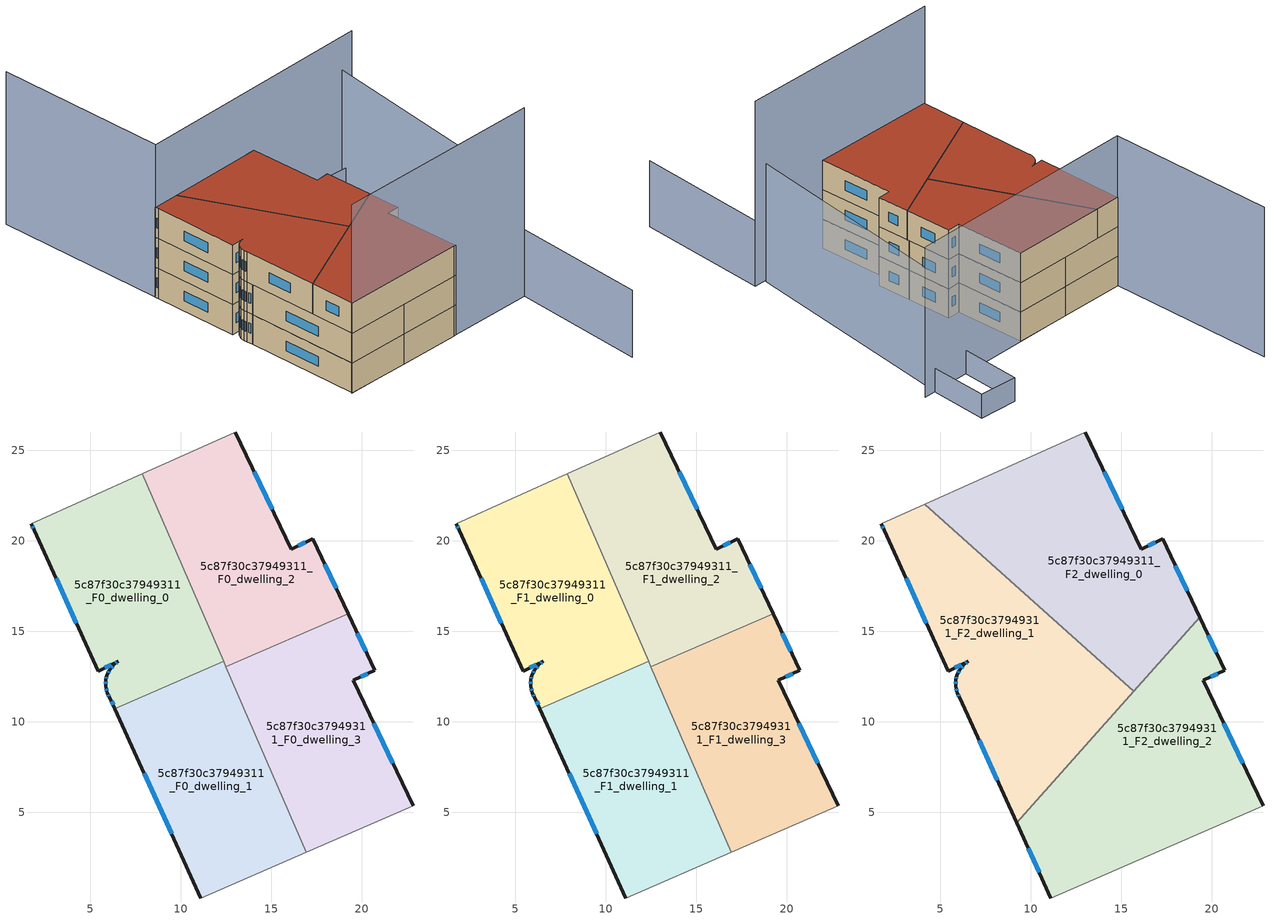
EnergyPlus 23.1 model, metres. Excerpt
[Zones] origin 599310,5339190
5c87f30c37949311_F0_dwelling_0
 floor ground (EU_floor_Construction): 7.87,23.7 12.36,13.34 6.35,10.73 6.08,11.34 5.94,11.6 5.85,11.97 5.86,12.35 5.91,12.54 5.94,12.63 6.07,12.89 6.32,13.18 6.55,13.35 5.43,12.81 1.91,20.58 1.75,20.94 z0
 wall outside (EU_wall_Construction): 1.75,20.94 1.91,20.58 5.43,12.81 6.55,13.35 6.32,13.18 6.07,12.89 5.94,12.63 5.91,12.54 5.86,12.35 5.85,11.97 5.94,11.6 6.08,11.34 6.35,10.73 z0:3
 wall adiabatic (EU_wall_Construction): 7.87,23.7 1.75,20.94 z0:3
 wall to 5c87f30c37949311_F0_dwelling_1 (EU_wall_Construction): 6.35,10.73 12.36,13.34 z0:3
 wall to 5c87f30c37949311_F0_dwelling_2 (EU_wall_Construction): 12.36,13.34 7.87,23.7 z0:3
 window (EU_Window_Construction): 5.89,12.48 5.88,12.42 / 6.02,12.8 5.98,12.72 / 6.23,13.08 6.15,12.99 / 6.47,13.29 6.4,13.24 / 5.81,12.99 6.17,13.16 / 3.11,17.94 4.23,15.45 / 1.81,20.82 1.86,20.7 / 6.17,11.13 6.26,10.94 / 5.99,11.51 6.03,11.43 / 5.88,11.84 5.91,11.72 / 5.86,12.22 5.86,12.1 z1.02:1.98
5c87f30c37949311_F0_dwelling_1
 floor ground (EU_floor_Construction): 12.36,13.34 16.94,2.81 11.11,0.28 6.35,10.73 z0
 wall outside (EU_wall_Construction): 6.35,10.73 11.11,0.28 z0:3
 wall adiabatic (EU_wall_Construction): 11.11,0.28 16.94,2.81 z0:3
 wall to 5c87f30c37949311_F0_dwelling_3 (EU_wall_Construction): 16.94,2.81 12.49,13.04 z0:3
 wall to 5c87f30c37949311_F0_dwelling_2 (EU_wall_Construction): 12.49,13.04 12.36,13.34 z0:3
 window (EU_Window_Construction): 7.97,7.18 9.49,3.83 z1.02:1.98
5c87f30c37949311_F0_dwelling_2
 floor ground (EU_floor_Construction): 17.28,20.11 19.24,15.97 12.49,13.04 7.87,23.7 13.01,26.01 16.09,19.54 z0
 wall outside (EU_wall_Construction): 19.24,15.97 17.28,20.11 16.09,19.54 13.01,26.01 z0:3
 wall to 5c87f30c37949311_F0_dwelling_3 (EU_wall_Construction): 12.49,13.04 19.24,15.97 z0:3
 wall adiabatic (EU_wall_Construction): 13.01,26.01 7.87,23.7 z0:3
 window (EU_Window_Construction): 15.04,21.74 14.06,23.81 / 16.88,19.91 16.5,19.73 / 18.58,17.38 17.95,18.7 z1.02:1.98
5c87f30c37949311_F0_dwelling_3
 floor ground (EU_floor_Construction): 19.24,15.97 20.72,12.86 19.54,12.3 22.83,5.37 22.59,5.26 16.94,2.81 12.49,13.04 z0
 wall outside (EU_wall_Construction): 22.83,5.37 19.54,12.3 20.72,12.86 19.24,15.97 z0:3
 wall adiabatic (EU_wall_Construction): 16.94,2.81 22.59,5.26 22.83,5.37 z0:3
 window (EU_Window_Construction): 20.22,13.92 19.75,14.91 / 19.94,12.49 20.32,12.67 / 21.71,7.72 20.66,9.94 z1.02:1.98
5c87f30c37949311_F1_dwelling_0
 floor to 5c87f30c37949311_F0_dwelling_0 (EU_floor_Construction): 7.87,23.7 12.36,13.34 6.35,10.73 6.08,11.34 5.94,11.6 5.85,11.97 5.86,12.35 5.91,12.54 5.94,12.63 6.07,12.89 6.32,13.18 6.55,13.35 5.43,12.81 1.91,20.58 1.75,20.94 z3
 wall outside (EU_wall_Construction): 1.75,20.94 1.91,20.58 5.43,12.81 6.55,13.35 6.32,13.18 6.07,12.89 5.94,12.63 5.91,12.54 5.86,12.35 5.85,11.97 5.94,11.6 6.08,11.34 6.35,10.73 z3:6
 wall adiabatic (EU_wall_Construction): 7.87,23.7 1.75,20.94 z3:6
 wall to 5c87f30c37949311_F1_dwelling_1 (EU_wall_Construction): 6.35,10.73 12.36,13.34 z3:6
 wall to 5c87f30c37949311_F1_dwelling_2 (EU_wall_Construction): 12.36,13.34 7.87,23.7 z3:6
 window (EU_Window_Construction): 5.89,12.48 5.88,12.42 / 6.02,12.8 5.98,12.72 / 6.23,13.08 6.15,12.99 / 6.47,13.29 6.4,13.24 / 5.81,12.99 6.17,13.16 / 3.11,17.94 4.23,15.45 / 1.81,20.82 1.86,20.7 / 6.17,11.13 6.26,10.94 / 5.99,11.51 6.03,11.43 / 5.88,11.84 5.91,11.72 / 5.86,12.22 5.86,12.1 z4.02:4.98
5c87f30c37949311_F1_dwelling_1
 floor to 5c87f30c37949311_F0_dwelling_1 (EU_floor_Construction): 12.36,13.34 16.94,2.81 11.11,0.28 6.35,10.73 z3
 wall outside (EU_wall_Construction): 6.35,10.73 11.11,0.28 z3:6
 wall adiabatic (EU_wall_Construction): 11.11,0.28 16.94,2.81 z3:6
 wall to 5c87f30c37949311_F1_dwelling_3 (EU_wall_Construction): 16.94,2.81 12.49,13.04 z3:6
 wall to 5c87f30c37949311_F1_dwelling_2 (EU_wall_Construction): 12.49,13.04 12.36,13.34 z3:6
 window (EU_Window_Construction): 7.97,7.18 9.49,3.83 z4.02:4.98
5c87f30c37949311_F1_dwelling_2
 floor to 5c87f30c37949311_F0_dwelling_2 (EU_floor_Construction): 17.28,20.11 19.24,15.97 12.49,13.04 7.87,23.7 13.01,26.01 16.09,19.54 z3
 wall outside (EU_wall_Construction): 19.24,15.97 17.28,20.11 16.09,19.54 13.01,26.01 z3:6
 wall to 5c87f30c37949311_F1_dwelling_3 (EU_wall_Construction): 12.49,13.04 19.24,15.97 z3:6
 wall adiabatic (EU_wall_Construction): 13.01,26.01 7.87,23.7 z3:6
 window (EU_Window_Construction): 15.04,21.74 14.06,23.81 / 16.88,19.91 16.5,19.73 / 18.58,17.38 17.95,18.7 z4.02:4.98
5c87f30c37949311_F1_dwelling_3
 floor to 5c87f30c37949311_F0_dwelling_3 (EU_floor_Construction): 19.24,15.97 20.72,12.86 19.54,12.3 22.83,5.37 22.59,5.26 16.94,2.81 12.49,13.04 z3
 wall outside (EU_wall_Construction): 22.83,5.37 19.54,12.3 20.72,12.86 19.24,15.97 z3:6
 wall adiabatic (EU_wall_Construction): 16.94,2.81 22.59,5.26 22.83,5.37 z3:6
 window (EU_Window_Construction): 20.22,13.92 19.75,14.91 / 19.94,12.49 20.32,12.67 / 21.71,7.72 20.66,9.94 z4.02:4.98
5c87f30c37949311_F2_dwelling_0
 floor to 5c87f30c37949311_F1_dwelling_2 (EU_floor_Construction): 17.28,20.11 19.24,15.97 13.64,13.54 11.42,15.52 7.87,23.7 13.01,26.01 16.09,19.54 z6
 floor to 5c87f30c37949311_F1_dwelling_0 (EU_floor_Construction): 7.87,23.7 11.42,15.52 4.14,22.01 z6
 floor to 5c87f30c37949311_F1_dwelling_3 (EU_floor_Construction): 19.24,15.97 19.33,15.78 15.7,11.7 13.64,13.54 z6
 wall outside (EU_wall_Construction): 19.33,15.78 17.28,20.11 16.09,19.54 13.01,26.01 z6:9
 wall to 5c87f30c37949311_F2_dwelling_1 (EU_wall_Construction): 4.14,22.01 15.7,11.7 z6:9
 wall adiabatic (EU_wall_Construction): 13.01,26.01 4.14,22.01 z6:9
 wall to 5c87f30c37949311_F2_dwelling_2 (EU_wall_Construction): 15.7,11.7 19.33,15.78 z6:9
 window (EU_Window_Construction): 15.04,21.74 14.06,23.81 / 16.88,19.91 16.5,19.73 / 18.64,17.25 17.98,18.64 z7.02:7.98
 roof outside (EU_roof_Construction): 15.7,11.7 19.33,15.78 17.28,20.11 16.09,19.54 13.01,26.01 4.14,22.01 z9
5c87f30c37949311_F2_dwelling_1
 floor to 5c87f30c37949311_F1_dwelling_0 (EU_floor_Construction): 11.42,15.52 12.36,13.34 6.35,10.73 6.08,11.34 5.94,11.6 5.85,11.97 5.86,12.35 5.91,12.54 5.94,12.63 6.07,12.89 6.32,13.18 6.55,13.35 5.43,12.81 1.91,20.58 1.75,20.94 4.14,22.01 z6
 floor to 5c87f30c37949311_F1_dwelling_1 (EU_floor_Construction): 12.36,13.34 13.93,9.73 9.22,4.44 6.35,10.73 z6
 floor to 5c87f30c37949311_F1_dwelling_3 (EU_floor_Construction): 15.7,11.7 13.93,9.73 12.49,13.04 13.64,13.54 z6
 floor to 5c87f30c37949311_F1_dwelling_2 (EU_floor_Construction): 13.64,13.54 12.49,13.04 11.42,15.52 z6
 wall outside (EU_wall_Construction): 1.75,20.94 1.91,20.58 5.43,12.81 6.55,13.35 6.32,13.18 6.07,12.89 5.94,12.63 5.91,12.54 5.86,12.35 5.85,11.97 5.94,11.6 6.08,11.34 9.21,4.44 z6:9
 wall adiabatic (EU_wall_Construction): 4.14,22.01 1.75,20.94 z6:9
 wall to 5c87f30c37949311_F2_dwelling_2 (EU_wall_Construction): 9.21,4.44 15.7,11.7 z6:9
 window (EU_Window_Construction): 5.99,11.51 6.03,11.43 / 5.88,11.84 5.91,11.72 / 5.86,12.22 5.86,12.1 / 5.89,12.48 5.88,12.42 / 6.02,12.8 5.98,12.72 / 6.23,13.08 6.15,12.99 / 6.47,13.29 6.4,13.24 / 5.81,12.99 6.17,13.16 / 3.11,17.94 4.23,15.45 / 1.81,20.82 1.86,20.7 / 7.15,8.99 8.15,6.79 z7.02:7.98
 roof outside (EU_roof_Construction): 9.21,4.44 15.7,11.7 4.14,22.01 1.75,20.94 1.91,20.58 5.43,12.81 6.55,13.35 6.32,13.18 6.07,12.89 5.94,12.63 5.91,12.54 5.86,12.35 5.85,11.97 5.94,11.6 6.08,11.34 z9
5c87f30c37949311_F2_dwelling_2
 floor to 5c87f30c37949311_F1_dwelling_1 (EU_floor_Construction): 13.93,9.73 16.94,2.81 11.11,0.28 9.22,4.44 z6
 floor to 5c87f30c37949311_F1_dwelling_3 (EU_floor_Construction): 19.33,15.78 20.72,12.86 19.54,12.3 22.83,5.37 22.59,5.26 16.94,2.81 13.93,9.73 z6
 wall outside (EU_wall_Construction): 22.83,5.37 19.54,12.3 20.72,12.86 19.33,15.78 / 9.21,4.44 11.11,0.28 z6:9
 wall adiabatic (EU_wall_Construction): 11.11,0.28 22.59,5.26 22.83,5.37 z6:9
 window (EU_Window_Construction): 19.94,12.49 20.32,12.67 / 21.71,7.72 20.66,9.94 / 9.86,3.02 10.46,1.69 / 20.25,13.85 19.8,14.79 z7.02:7.98
 roof outside (EU_roof_Construction): 22.59,5.26 22.83,5.37 19.54,12.3 20.72,12.86 19.33,15.78 9.21,4.44 11.11,0.28 z9
shading: 11.04,0.26 30.61,8.74 z0:18.9; 35.19,-3.79 30.62,8.72 z0:6.7; 29.45,8.38 23.07,30.54 z0:12; 21.01,36.13 23.25,30.05 / 23.25,30.05 19.57,28.69 / 19.57,28.69 17.32,34.77 / 17.32,34.77 21.01,36.13 z0:2.4; 24.2,31.09 1.76,20.91 / 1.76,20.91 -5.36,36.6 z0:15.3
[Building]
EU S2 Campaign: North Axis=0; Terrain=City; Solar Distribution=FullExterior
[Site:Location]
Vienna: Latitude=48; Longitude=16.5; Time Zone=1; Elevation=183
[SizingPeriod:WeatherFileDays]
AnnualSizingPeriod: Begin Month=1; Begin Day of Month=1; End Month=12; End Day of Month=31; Day of Week for Start Day=Monday; Use Weather File Daylight Saving Period=No; Use Weather File Rain and Snow Indicators=No
[MATERIAL]
EU_InternalMass_Material: Roughness=MediumRough; Thickness=0.1; Conductivity=1; Density=1800; Specific Heat=900; Thermal Absorptance=0.9; Solar Absorptance=0.7; Visible Absorptance=0.7
[MATERIAL:NOMASS] Roughness=MediumRough; Thermal Absorptance=0.9; Solar Absorptance=0.7; Visible Absorptance=0.7
Name | Thermal Resistance
EU_wall_NoMass | 0.942466
EU_roof_NoMass | 0.551687
EU_floor_NoMass | 0.66527
[WINDOWMATERIAL:SIMPLEGLAZINGSYSTEM]
EU_Window_SimpleGlazing: UFactor=2.03367; Solar Heat Gain Coefficient=0.65; Visible Transmittance=0.65
[CONSTRUCTION]
EU_wall_Construction: EU_wall_NoMass
EU_roof_Construction: EU_roof_NoMass
EU_floor_Construction: EU_floor_NoMass
EU_Window_Construction: EU_Window_SimpleGlazing
EU_InternalMass_Construction: EU_InternalMass_Material
[ZONE] Type=1; Multiplier=1; Ceiling Height=autocalculate; Floor Area=autocalculate; Part of Total Floor Area=Yes
Name | Volume
5c87f30c37949311_F0_dwelling_0; 5c87f30c37949311_F1_dwelling_0 | 222.326
5c87f30c37949311_F2_dwelling_0 | 296.414
5c87f30c37949311_F0_dwelling_1; 5c87f30c37949311_F1_dwelling_1 | 222.308
5c87f30c37949311_F2_dwelling_1 | 296.424
5c87f30c37949311_F0_dwelling_2; 5c87f30c37949311_F1_dwelling_2 | 222.314
5c87f30c37949311_F2_dwelling_2 | 296.431
5c87f30c37949311_F0_dwelling_3; 5c87f30c37949311_F1_dwelling_3 | 222.311
[INTERNALMASS] Construction=EU_InternalMass_Construction
Name | Zone or ZoneList | Surface Area
5c87f30c37949311_F0_dwelling_0_EU_InternalMass | 5c87f30c37949311_F0_dwelling_0 | 74.1101
5c87f30c37949311_F0_dwelling_1_EU_InternalMass | 5c87f30c37949311_F0_dwelling_1 | 74.1034
5c87f30c37949311_F0_dwelling_2_EU_InternalMass | 5c87f30c37949311_F0_dwelling_2 | 74.1043
5c87f30c37949311_F0_dwelling_3_EU_InternalMass | 5c87f30c37949311_F0_dwelling_3 | 74.1042
5c87f30c37949311_F1_dwelling_0_EU_InternalMass | 5c87f30c37949311_F1_dwelling_0 | 74.1101
5c87f30c37949311_F1_dwelling_1_EU_InternalMass | 5c87f30c37949311_F1_dwelling_1 | 74.1034
5c87f30c37949311_F1_dwelling_2_EU_InternalMass | 5c87f30c37949311_F1_dwelling_2 | 74.1043
5c87f30c37949311_F1_dwelling_3_EU_InternalMass | 5c87f30c37949311_F1_dwelling_3 | 74.1042
5c87f30c37949311_F2_dwelling_0_EU_InternalMass | 5c87f30c37949311_F2_dwelling_0 | 98.8061
5c87f30c37949311_F2_dwelling_1_EU_InternalMass | 5c87f30c37949311_F2_dwelling_1 | 98.8077
5c87f30c37949311_F2_dwelling_2_EU_InternalMass | 5c87f30c37949311_F2_dwelling_2 | 98.8106
[OTHEREQUIPMENT] Fuel Type=Electricity; Design Level Calculation Method=Watts/Area; Power per Zone Floor Area=1; Fraction Latent=0; Fraction Radiant=0; Fraction Lost=0; Carbon Dioxide Generation Rate=0; EndUse Subcategory=EU_Step8_InternalGains
Name | Zone or ZoneList or Space or SpaceList | Schedule
EU_Step8_InternalGain_5c87f30c37949311_F0_dwelling_0_f000 | 5c87f30c37949311_F0_dwelling_0 | EU_Step8_GainSchedule_5c87f30c37949311_F0_dwelling_0_f000
EU_Step8_InternalGain_5c87f30c37949311_F0_dwelling_1_f000 | 5c87f30c37949311_F0_dwelling_1 | EU_Step8_GainSchedule_5c87f30c37949311_F0_dwelling_1_f000
EU_Step8_InternalGain_5c87f30c37949311_F0_dwelling_2_f000 | 5c87f30c37949311_F0_dwelling_2 | EU_Step8_GainSchedule_5c87f30c37949311_F0_dwelling_2_f000
EU_Step8_InternalGain_5c87f30c37949311_F0_dwelling_3_f000 | 5c87f30c37949311_F0_dwelling_3 | EU_Step8_GainSchedule_5c87f30c37949311_F0_dwelling_3_f000
EU_Step8_InternalGain_5c87f30c37949311_F1_dwelling_0_f000 | 5c87f30c37949311_F1_dwelling_0 | EU_Step8_GainSchedule_5c87f30c37949311_F1_dwelling_0_f000
EU_Step8_InternalGain_5c87f30c37949311_F1_dwelling_1_f000 | 5c87f30c37949311_F1_dwelling_1 | EU_Step8_GainSchedule_5c87f30c37949311_F1_dwelling_1_f000
EU_Step8_InternalGain_5c87f30c37949311_F1_dwelling_2_f000 | 5c87f30c37949311_F1_dwelling_2 | EU_Step8_GainSchedule_5c87f30c37949311_F1_dwelling_2_f000
EU_Step8_InternalGain_5c87f30c37949311_F1_dwelling_3_f000 | 5c87f30c37949311_F1_dwelling_3 | EU_Step8_GainSchedule_5c87f30c37949311_F1_dwelling_3_f000
EU_Step8_InternalGain_5c87f30c37949311_F2_dwelling_0_f000 | 5c87f30c37949311_F2_dwelling_0 | EU_Step8_GainSchedule_5c87f30c37949311_F2_dwelling_0_f000
EU_Step8_InternalGain_5c87f30c37949311_F2_dwelling_1_f000 | 5c87f30c37949311_F2_dwelling_1 | EU_Step8_GainSchedule_5c87f30c37949311_F2_dwelling_1_f000
EU_Step8_InternalGain_5c87f30c37949311_F2_dwelling_2_f000 | 5c87f30c37949311_F2_dwelling_2 | EU_Step8_GainSchedule_5c87f30c37949311_F2_dwelling_2_f000
[ZONEVENTILATION:DESIGNFLOWRATE] Schedule=EU_AlwaysOn; Design Flow Rate Calculation Method=AirChanges/Hour; Air Changes per Hour=0.530523; Ventilation Type=Natural; Fan Pressure Rise=0; Fan Total Efficiency=1; Constant Term Coefficient=1; Temperature Term Coefficient=0; Velocity Term Coefficient=0; Velocity Squared Term Coefficient=0; Minimum Indoor Temperature=-100; Maximum Indoor Temperature=100; Delta Temperature=-100; Minimum Outdoor Temperature=-100; Maximum Outdoor Temperature=100; Maximum Wind Speed=40
Name | Zone or ZoneList or Space or SpaceList
EU_ConstantAir_5c87f30c37949311_F0_dwelling_0 | 5c87f30c37949311_F0_dwelling_0
EU_ConstantAir_5c87f30c37949311_F0_dwelling_1 | 5c87f30c37949311_F0_dwelling_1
EU_ConstantAir_5c87f30c37949311_F0_dwelling_2 | 5c87f30c37949311_F0_dwelling_2
EU_ConstantAir_5c87f30c37949311_F0_dwelling_3 | 5c87f30c37949311_F0_dwelling_3
EU_ConstantAir_5c87f30c37949311_F1_dwelling_0 | 5c87f30c37949311_F1_dwelling_0
EU_ConstantAir_5c87f30c37949311_F1_dwelling_1 | 5c87f30c37949311_F1_dwelling_1
EU_ConstantAir_5c87f30c37949311_F1_dwelling_2 | 5c87f30c37949311_F1_dwelling_2
EU_ConstantAir_5c87f30c37949311_F1_dwelling_3 | 5c87f30c37949311_F1_dwelling_3
EU_ConstantAir_5c87f30c37949311_F2_dwelling_0 | 5c87f30c37949311_F2_dwelling_0
EU_ConstantAir_5c87f30c37949311_F2_dwelling_1 | 5c87f30c37949311_F2_dwelling_1
EU_ConstantAir_5c87f30c37949311_F2_dwelling_2 | 5c87f30c37949311_F2_dwelling_2
[HVACTEMPLATE:THERMOSTAT] Constant Heating Setpoint=20; Constant Cooling Setpoint=50
EU_HeatOnly_5c87f30c37949311_F0_dwelling_0; EU_HeatOnly_5c87f30c37949311_F0_dwelling_1; EU_HeatOnly_5c87f30c37949311_F0_dwelling_2; EU_HeatOnly_5c87f30c37949311_F0_dwelling_3; EU_HeatOnly_5c87f30c37949311_F1_dwelling_0; EU_HeatOnly_5c87f30c37949311_F1_dwelling_1; EU_HeatOnly_5c87f30c37949311_F1_dwelling_2; EU_HeatOnly_5c87f30c37949311_F1_dwelling_3; EU_HeatOnly_5c87f30c37949311_F2_dwelling_0; EU_HeatOnly_5c87f30c37949311_F2_dwelling_1; EU_HeatOnly_5c87f30c37949311_F2_dwelling_2
[HVACTEMPLATE:ZONE:IDEALLOADSAIRSYSTEM] System Availability Schedule=EU_AlwaysOn; Maximum Heating Supply Air Temperature=50; Minimum Cooling Supply Air Temperature=13; Maximum Heating Supply Air Humidity Ratio=0.0156; Minimum Cooling Supply Air Humidity Ratio=0.0077; Heating Limit=NoLimit; Cooling Limit=NoLimit; Heating Availability Schedule=EU_AlwaysOn; Cooling Availability Schedule=EU_CoolingOff; Dehumidification Control Type=ConstantSensibleHeatRatio; Cooling Sensible Heat Ratio=0.7; Dehumidification Setpoint=60; Humidification Control Type=None; Humidification Setpoint=30; Outdoor Air Method=None; Outdoor Air Flow Rate per Person=0.00944; Outdoor Air Flow Rate per Zone Floor Area=0; Outdoor Air Flow Rate per Zone=0; Demand Controlled Ventilation Type=None; Outdoor Air Economizer Type=NoEconomizer; Heat Recovery Type=None; Sensible Heat Recovery Effectiveness=0.7; Latent Heat Recovery Effectiveness=0.65
Name | Template Thermostat
5c87f30c37949311_F0_dwelling_0 | EU_HeatOnly_5c87f30c37949311_F0_dwelling_0
5c87f30c37949311_F0_dwelling_1 | EU_HeatOnly_5c87f30c37949311_F0_dwelling_1
5c87f30c37949311_F0_dwelling_2 | EU_HeatOnly_5c87f30c37949311_F0_dwelling_2
5c87f30c37949311_F0_dwelling_3 | EU_HeatOnly_5c87f30c37949311_F0_dwelling_3
5c87f30c37949311_F1_dwelling_0 | EU_HeatOnly_5c87f30c37949311_F1_dwelling_0
5c87f30c37949311_F1_dwelling_1 | EU_HeatOnly_5c87f30c37949311_F1_dwelling_1
5c87f30c37949311_F1_dwelling_2 | EU_HeatOnly_5c87f30c37949311_F1_dwelling_2
5c87f30c37949311_F1_dwelling_3 | EU_HeatOnly_5c87f30c37949311_F1_dwelling_3
5c87f30c37949311_F2_dwelling_0 | EU_HeatOnly_5c87f30c37949311_F2_dwelling_0
5c87f30c37949311_F2_dwelling_1 | EU_HeatOnly_5c87f30c37949311_F2_dwelling_1
5c87f30c37949311_F2_dwelling_2 | EU_HeatOnly_5c87f30c37949311_F2_dwelling_2
[SIZING:ZONE] Zone Cooling Design Supply Air Temperature Input Method=SupplyAirTemperature; Zone Cooling Design Supply Air Temperature=13; Zone Heating Design Supply Air Temperature Input Method=SupplyAirTemperature; Zone Heating Design Supply Air Temperature=50; Zone Cooling Design Supply Air Humidity Ratio=0.008; Zone Heating Design Supply Air Humidity Ratio=0.008; Cooling Design Air Flow Method=DesignDay; Cooling Design Air Flow Rate=0; Cooling Minimum Air Flow per Zone Floor Area=0.000762; Cooling Minimum Air Flow=0; Cooling Minimum Air Flow Fraction=0.2; Heating Design Air Flow Method=DesignDay; Heating Design Air Flow Rate=0; Heating Maximum Air Flow per Zone Floor Area=0.002032; Heating Maximum Air Flow=0.141576; Heating Maximum Air Flow Fraction=0.3; Account for Dedicated Outdoor Air System=No; Dedicated Outdoor Air System Control Strategy=NeutralSupplyAir; Dedicated Outdoor Air Low Setpoint Temperature for Design=autosize; Dedicated Outdoor Air High Setpoint Temperature for Design=autosize; Zone Load Sizing Method=Sensible Load Only No Latent Load; Zone Latent Cooling Design Supply Air Humidity Ratio Input Method=HumidityRatioDifference; Zone Cooling Design Supply Air Humidity Ratio Difference=0.005; Zone Latent Heating Design Supply Air Humidity Ratio Input Method=HumidityRatioDifference; Zone Humidification Design Supply Air Humidity Ratio Difference=0.005
5c87f30c37949311_F0_dwelling_0; 5c87f30c37949311_F0_dwelling_1; 5c87f30c37949311_F0_dwelling_2; 5c87f30c37949311_F0_dwelling_3; 5c87f30c37949311_F1_dwelling_0; 5c87f30c37949311_F1_dwelling_1; 5c87f30c37949311_F1_dwelling_2; 5c87f30c37949311_F1_dwelling_3; 5c87f30c37949311_F2_dwelling_0; 5c87f30c37949311_F2_dwelling_1; 5c87f30c37949311_F2_dwelling_2
[SCHEDULE:CONSTANT]
Name | Hourly Value
EU_AlwaysOn | 1
EU_CoolingOff | 0
[SCHEDULE:FILE] Column Number=1; Rows to Skip at Top=0; Number of Hours of Data=8760; Column Separator=Comma; Interpolate to Timestep=No; Minutes per Item=60; Adjust Schedule for Daylight Savings=Yes
Name | File
EU_Step8_GainSchedule_5c87f30c37949311_F0_dwelling_0_f000 | ../../schedules/5c87f30c37949311/5c87f30c37949311_F0_dwelling_0_f000_gain.csv
EU_Step8_GainSchedule_5c87f30c37949311_F0_dwelling_1_f000 | ../../schedules/5c87f30c37949311/5c87f30c37949311_F0_dwelling_1_f000_gain.csv
EU_Step8_GainSchedule_5c87f30c37949311_F0_dwelling_2_f000 | ../../schedules/5c87f30c37949311/5c87f30c37949311_F0_dwelling_2_f000_gain.csv
EU_Step8_GainSchedule_5c87f30c37949311_F0_dwelling_3_f000 | ../../schedules/5c87f30c37949311/5c87f30c37949311_F0_dwelling_3_f000_gain.csv
EU_Step8_GainSchedule_5c87f30c37949311_F1_dwelling_0_f000 | ../../schedules/5c87f30c37949311/5c87f30c37949311_F1_dwelling_0_f000_gain.csv
EU_Step8_GainSchedule_5c87f30c37949311_F1_dwelling_1_f000 | ../../schedules/5c87f30c37949311/5c87f30c37949311_F1_dwelling_1_f000_gain.csv
EU_Step8_GainSchedule_5c87f30c37949311_F1_dwelling_2_f000 | ../../schedules/5c87f30c37949311/5c87f30c37949311_F1_dwelling_2_f000_gain.csv
EU_Step8_GainSchedule_5c87f30c37949311_F1_dwelling_3_f000 | ../../schedules/5c87f30c37949311/5c87f30c37949311_F1_dwelling_3_f000_gain.csv
EU_Step8_GainSchedule_5c87f30c37949311_F2_dwelling_0_f000 | ../../schedules/5c87f30c37949311/5c87f30c37949311_F2_dwelling_0_f000_gain.csv
EU_Step8_GainSchedule_5c87f30c37949311_F2_dwelling_1_f000 | ../../schedules/5c87f30c37949311/5c87f30c37949311_F2_dwelling_1_f000_gain.csv
EU_Step8_GainSchedule_5c87f30c37949311_F2_dwelling_2_f000 | ../../schedules/5c87f30c37949311/5c87f30c37949311_F2_dwelling_2_f000_gain.csv
